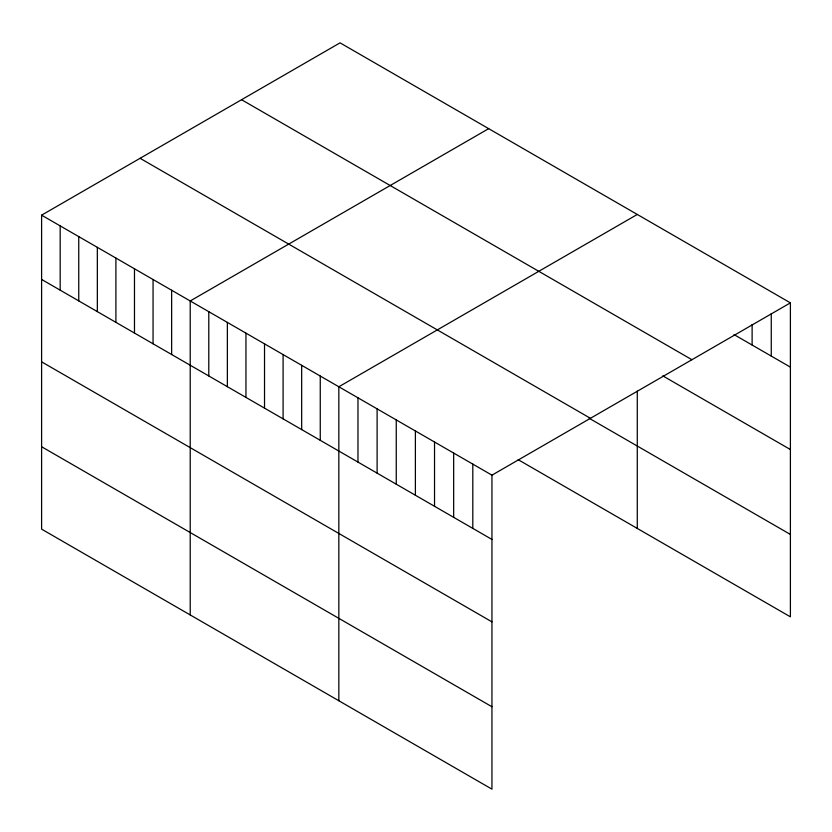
<?xml version="1.0" encoding="UTF-8"?>
<svg xmlns="http://www.w3.org/2000/svg" width="832" height="832" viewBox="0 0 832 832"><rect width="100%" height="100%" fill="white"/><g stroke="black" fill="none" stroke-linecap="round" stroke-linejoin="round"><path stroke-width="1.25" d="M41.6 215.166L491.951 475.166L491.951 789.152L41.6 529.142L41.6 215.166L340.049 42.848L790.4 302.858L790.4 616.834L518.17 459.67M488.665 128.658L190.216 300.966L190.216 614.942M637.281 214.458L338.832 386.766L338.832 700.742M491.951 475.166L790.4 302.858M734.042 334.599L790.4 367.13M241.561 99.715L691.912 359.715M662.802 375.866L790.4 449.54M140.088 158.298L590.439 418.309M589.202 418.278L790.4 534.435M41.6 279.438L491.951 539.438M41.6 361.837L491.951 621.847M41.6 446.742L491.951 706.742M771.264 313.664L771.264 356.086M752.118 324.459L752.118 345.03M637.281 391.102L637.281 528.434M472.805 464.121L472.805 528.393M453.669 453.066L453.669 517.338M434.533 442.021L434.533 506.293M415.386 430.966L415.386 495.238M396.25 419.921L396.25 484.193M377.114 408.866L377.114 473.138M357.968 397.81L357.968 462.093M320.258 376.043L320.258 440.315M301.673 365.31L301.673 429.593M283.098 354.588L283.098 418.86M264.524 343.866L264.524 408.138M245.95 333.143L245.95 397.415M227.365 322.41L227.365 386.693M208.79 311.688L208.79 375.96M171.642 290.233L171.642 354.515M153.057 279.51L153.057 343.782M134.482 268.788L134.482 333.06M115.908 258.066L115.908 322.338M97.334 247.333L97.334 311.615M78.749 236.61L78.749 300.882M60.174 225.888L60.174 290.16"/></g></svg>
